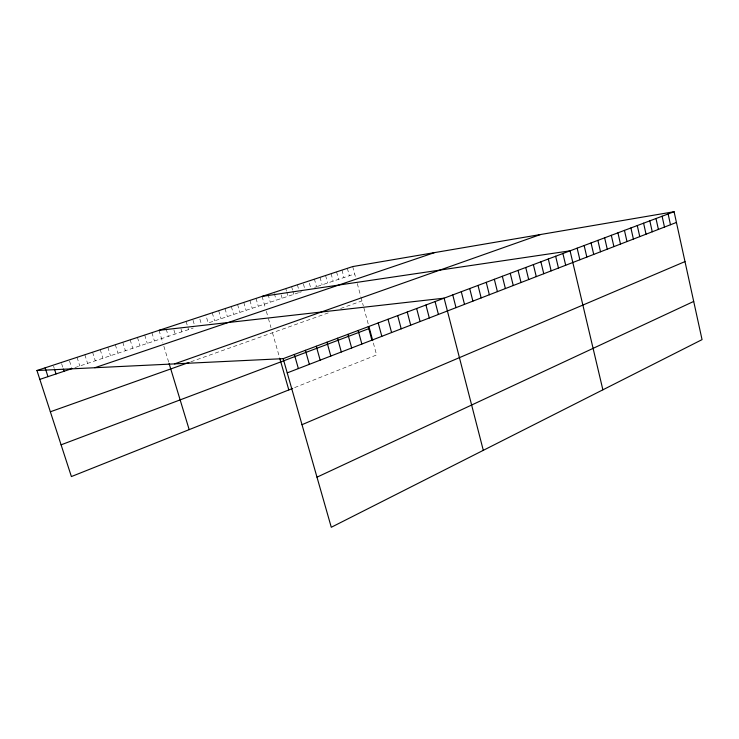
<?xml version="1.0" encoding="UTF-8"?>
<svg xmlns="http://www.w3.org/2000/svg" width="739" height="739" viewBox="0 0 739 739"><rect width="100%" height="100%" fill="white"/><g stroke="black" fill="none" stroke-linecap="round" stroke-linejoin="round"><path stroke-width="0.55" stroke-dasharray="3.69 2.77" d="M294.621 387.606L376.594 354.942L373.019 341.723M190.865 361.787L329.696 312.385M340.624 308.496L361.981 300.902M74.898 367.634L193.248 328.005M298.565 292.736L208.186 322.998L205.802 314.934M299.526 292.413L301.429 291.776M314.648 287.351L316.523 286.723L314.426 279.176M317.447 286.409L354.683 273.947M61.586 363.616L62.991 367.985M53.568 366.258L54.28 368.456M69.521 360.992L71.609 367.532M77.05 357.316L79.803 365.99M92.569 352.207L95.285 360.808M84.846 354.748L87.581 363.385M100.227 349.686L102.915 358.249M107.811 347.191L110.471 355.718M122.776 342.259L125.399 350.72M115.321 344.716L117.972 353.214M130.156 339.829L132.752 348.263M144.715 335.035L147.273 343.395M137.472 337.427L140.05 345.815M151.901 332.67L154.442 340.993M166.192 329.104L168.381 336.328M159.024 330.324L162.866 342.97M163.855 346.231L169.111 363.551M173.914 329.945L175.152 334.065M186.089 321.419L188.528 329.585M180.944 328.744L181.868 331.811M193.018 320.255L194.533 325.336M199.881 319.1L201.387 324.162M218.67 310.694L221.016 318.703M212.259 312.809L214.624 320.846M225.016 308.606L227.353 316.588M237.57 304.468L239.87 312.394M231.325 306.528L233.635 314.481M249.921 300.403L252.184 308.265M243.778 302.436L246.05 310.325M256.027 298.399L258.271 306.232M268.081 294.427L270.289 302.205M262.077 296.404L265.477 308.302M266.354 311.368L267.814 316.468M268.396 318.509L271.01 327.673M272.469 332.753L279.61 357.75M281.189 294.935L282.122 298.242M274.345 293.577L276.229 300.219M291.619 286.686L292.542 289.965M292.847 291.055L293.771 294.344M285.799 288.598L286.418 290.796M286.732 291.887L287.97 296.284M303.415 283.988L304.625 288.33M297.392 284.783L298.611 289.143M309.392 283.194L310.602 287.526M320.024 277.328L322.102 284.857M331.081 273.689L333.132 281.162M325.576 275.508L327.636 283M341.972 270.104L343.986 277.522M336.55 271.897L338.582 279.333M352.697 266.576L355.736 277.809M357.297 283.591L360.678 296.099M360.937 297.06L363.311 305.835M363.847 307.812L368.632 325.502M347.348 268.34L349.362 275.73"/><path stroke-width="1.11" d="M316.985 477.172L693.699 301.429M302.011 424.685L684.988 261.588M292.681 388.381L71.397 476.563L36.95 370.516L352.697 266.576L674.088 211.723L702.05 339.626L331.284 527.276L283.166 358.664L36.95 370.516M287.231 372.89L676.434 222.448M283.166 358.664L674.088 211.723M61.088 444.823L369.426 328.439M50.354 411.78L188.962 362.461M174.543 363.893L540.523 234.522M94.823 367.726L434.449 252.627M39.832 379.375L71.96 368.622M262.077 296.404L570.065 250.826L602.876 389.813M159.024 330.324L444.111 298.168L483.297 450.337M45.125 367.819L47.98 376.65M63.342 369.084L64.044 371.274M54.631 369.555L56.044 373.943M169.111 363.551L189.175 429.627M279.905 358.784L288.81 389.924M294.362 354.461L298.371 368.585M305.401 350.314L309.345 364.336M316.264 346.221L320.163 360.161M326.971 342.203L330.813 356.041M337.52 338.24L341.316 351.986M347.912 334.333L351.662 347.986M358.166 330.481L361.851 344.041M368.9 326.481L372.715 340.614M368.262 326.684L371.902 340.162M378.211 322.943L381.814 336.328M388.03 319.248L391.578 332.55M397.702 315.618L401.212 328.827M407.244 312.024L410.708 325.16M416.648 308.496L420.075 321.539M425.932 305.004L429.313 317.973M435.077 301.567L438.421 314.444M452.758 294.926L456.009 307.646M461.284 291.711L464.508 304.366M469.708 288.552L472.895 301.124M486.234 282.335L489.347 294.769M478.022 285.42L481.172 297.919M494.336 279.296L497.412 291.646M502.335 276.284L505.384 288.561M510.243 273.31L513.245 285.522M525.752 267.481L528.69 279.554M518.048 270.382L521.023 282.52M533.364 264.617L536.274 276.626M548.31 259.001L551.155 270.871M540.883 261.791L543.765 273.726M555.654 256.248L558.462 268.045M562.906 253.514L565.686 265.255M577.15 248.165L579.875 259.768M584.143 245.533L586.84 257.08M597.888 240.369L600.53 251.787M591.052 242.937L593.722 254.419M611.319 235.316L613.906 246.614M604.641 237.829L607.255 249.182M617.924 232.84L620.483 244.073M630.894 227.963L633.406 239.076M624.446 230.383L626.986 241.561M637.277 225.561L639.762 236.619M649.821 220.85L652.26 231.787M643.586 223.187L646.043 234.189M662.089 216.231L664.481 227.067M655.992 218.532L658.403 229.413M668.121 213.968L670.485 224.739"/></g></svg>
